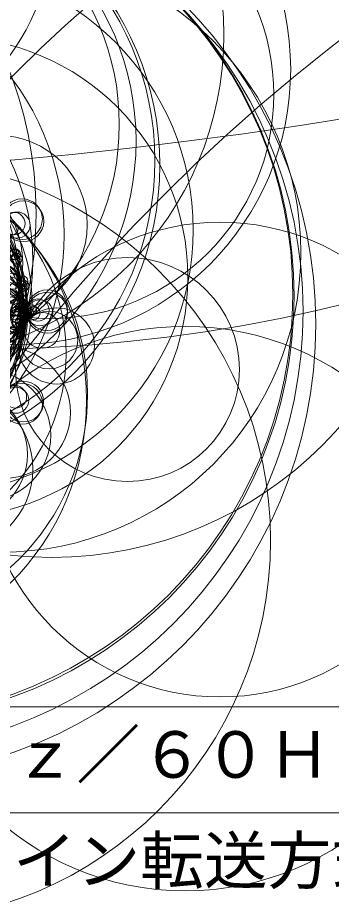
# Model space of a CAD drawing. Units: millimetres, scale not verified. Extents: x -227 to 203, y -212 to 438.
# Drawn here: x 7.22 to 22.01, y -25.53 to 16 of the extents above; entities that cross this region are included whole.
import ezdxf
from ezdxf.enums import TextEntityAlignment as Align

# ---------------------------------------------------------------- set-up
doc = ezdxf.new("R2010")
doc.units = ezdxf.units.MM
doc.header["$LTSCALE"] = 0.125
doc.layers.add('0-1_MOJI1', color=7, linetype='Continuous')
doc.layers.add('0-2_WAKU', color=1, linetype='Continuous', lineweight=18)
doc.layers.add('0-5_GAIKEI', color=1, linetype='Continuous', lineweight=18)
doc.styles.add('ＭＳ ゴシック', font='')
doc.styles.get('ＭＳ ゴシック').set_extended_font_data('MS Gothic')

msp = doc.modelspace()

# ---------------------------------------------------------------- linework, layer by layer
at = {"layer": '0-2_WAKU', "color": 4}
msp.add_line((62.5093, -16.5069), (-62.4907, -16.5069), dxfattribs=at)
at = {"layer": '0-2_WAKU'}
msp.add_line((62.5093, -21.5069), (-62.4907, -21.5069), dxfattribs=at)
at = {"layer": '0-5_GAIKEI'}
for p, q in [((7.3447, 3.5389), (7.1973, 3.5129)), ((7.3549, 3.6915), (7.2176, 3.6663)), ((7.3803, 3.3372), (7.2329, 3.3112)), ((7.4419, 3.1982), (7.3044, 3.1739)), ((7.476, 2.2439), (7.3262, 2.2439)), ((7.5125, 2.3924), (7.3728, 2.3915)), ((7.476, 2.0391), (7.3262, 2.0391)), ((7.5125, 1.8915), (7.3728, 1.8915)), ((7.1879, 1.4099), (7.3552, 1.4454)), ((7.2209, 1.3585), (7.4153, 1.3915)), ((7.3552, 1.4454), (7.5459, 1.486)), ((7.606, 1.4324), (7.4154, 1.3915)), ((7.6325, 1.6344), (7.6123, 1.6248))]:
    msp.add_line(p, q, dxfattribs=at)
at = {"layer": '0-5_GAIKEI', "color": 7}
for p, q in [((7.6982, 2.2692), (7.6595, 2.2432)), ((7.6595, 2.0398), (7.6894, 2.0197))]:
    msp.add_line(p, q, dxfattribs=at)
at = {"layer": '0-5_GAIKEI'}
for centre, radius in [((-12.1521, 223.1092), 214.6691), ((4.9408, 73.4228), 73.0802), ((53.9884, -33.3979), 66.2199), ((74.6831, -52.8818), 85.6214), ((1.5419, 15.1907), 15.4043), ((-1.4156, 20.3182), 10.2757), ((1.1423, 22.6043), 7.9896), ((8.8352, 8.5968), 18.0502), ((5.7051, -92.6499), 119.1913), ((7.1111, 13.5586), 12.9829), ((-10.4177, 6.7491), 18.5154), ((2.0343, -64.9203), 87.911), ((2.0171, -64.6624), 87.6451), ((-1.5711, -53.4916), 76.475), ((-1.436, -48.8664), 71.8402), ((-0.1444, 1.5405), 21.4244), ((-0.1315, 2.1507), 20.8065), ((0.1673, 2.866), 20.0914), ((0.1655, 2.9331), 20.0319), ((-0.0025, 9.0371), 13.9265), ((-0.0008, 9.2644), 13.6915), ((0.0208, 10.1724), 12.7835), ((0.0126, 10.9609), 12.0026), ((8.7413, 12.368), 10.5539), ((6.4456, 4.9184), 14.1252), ((2.9949, 5.9906), 12.5041), ((-2.8184, 5.7658), 12.2294), ((-3.0938, 4.5316), 11.0312), ((3.9114, 3.7534), 11.3361), ((-2.7339, 3.2078), 10.0547), ((6.2922, 6.2284), 4.2107), ((-1.685, -2.051), 12.1543), ((0.298, 2.587), 7.61), ((-0.1648, 2.3215), 7.4807), ((-0.0292, 2.1418), 7.5537), ((-0.0287, 2.1351), 7.5538), ((-0.0271, 2.1286), 7.5538), ((-0.0243, 2.1224), 7.5539), ((-0.0204, 2.117), 7.5537), ((-0.0157, 2.1122), 7.5537), ((-0.0102, 2.1083), 7.5537), ((1.1784, -8.6478), 17.968), ((-0.5091, -1.7417), 11.032), ((0.3792, 0.1587), 9.1254), ((2.8723, 4.4197), 4.5902), ((1.2893, 2.2137), 6.3696), ((3.7377, 3.4218), 3.5732), ((3.9034, 2.7549), 3.5732), ((16.768, -4.8443), 11.1921), ((3.9502, 2.0694), 3.5737), ((5.4728, 3.2118), 1.948), ((7.0961, 4.834), 0.2635), ((7.0672, 4.8333), 0.2345), ((4.7657, 1.8468), 2.874), ((7.1677, 4.6337), 0.2622), ((7.1299, 4.5998), 0.2114), ((12.4001, -0.5989), 5.2792), ((5.5764, 2.2468), 1.9472), ((6.0159, 3.0763), 1.4363), ((6.4625, 3.4279), 0.9349), ((6.4379, 3.1306), 1.0109), ((6.855, 3.1737), 0.5916), ((7.0008, 3.5687), 0.3785), ((7.452, 3.5622), 0.2594), ((7.3762, 3.5826), 0.1809), ((5.9458, 1.7096), 1.6858), ((6.0867, 2.0191), 1.4366), ((6.2513, 2.1812), 1.4689), ((7.1289, 3.1951), 0.3168), ((7.2868, 3.2036), 0.1586), ((7.3099, 3.6103), 0.1091), ((7.2623, 3.6339), 0.056), ((7.2303, 3.6533), 0.0185), ((7.22, 3.662), 0.00509), ((7.2948, 3.6603), 0.0705), ((7.4923, 3.3529), 0.2628), ((7.4571, 3.3321), 0.2219), ((7.3901, 3.2761), 0.1346), ((7.3492, 3.6839), 0.0112), ((7.3558, 3.6834), 0.0078), ((7.353, 3.6884), 0.00365), ((7.3643, 3.7011), 0.0133), ((7.3559, 3.6883), 0.00331), ((7.3543, 3.6901), 0.00159), ((7.3601, 3.685), 0.00699), ((7.3555, 3.6925), 0.00187), ((7.3548, 3.6907), 0.00078), ((7.3568, 3.6887), 0.00237), ((7.3549, 3.691), 0.00042), ((7.3574, 3.6931), 0.00272), ((7.355, 3.6912), 0.00027), ((7.355, 3.6913), 0.0002), ((7.3559, 3.6917), 0.00094), ((7.3565, 3.692), 0.00128), ((7.3562, 3.6914), 0.00067), ((7.3561, 3.6914), 0.00059), ((7.357, 3.6896), 0.00153), ((7.3561, 3.6912), 0.0004), ((7.3572, 3.69), 0.00118), ((7.357, 3.6901), 0.00101), ((7.357, 3.6904), 0.00073), ((6.5118, 1.9993), 1.011), ((6.588, 2.2878), 0.9347), ((7.3356, 3.2199), 0.0562), ((7.3118, 3.1903), 0.0183), ((7.3052, 3.1788), 0.00508), ((7.3042, 3.1755), 0.00154), ((7.3837, 3.2054), 0.0617), ((7.4282, 3.2032), 0.0172), ((7.4406, 3.2009), 0.00458), ((7.4435, 3.1997), 0.00146), ((6.6805, 1.6105), 0.9446), ((6.9305, 1.9693), 0.5913), ((7.0534, 1.9817), 0.681), ((7.1425, 2.3329), 0.3784), ((7.5864, 2.2481), 0.2602), ((7.0363, 1.7474), 0.5735), ((7.1523, 1.75), 0.47), ((7.1498, 1.6978), 0.4496), ((7.2034, 1.9428), 0.3171), ((7.3601, 1.9238), 0.1592), ((9.0491, 0.5144), 1.7955), ((7.589, 2.0351), 0.2628), ((7.5506, 2.0207), 0.2218), ((7.5264, 2.2748), 0.1946), ((7.489, 1.9858), 0.151), ((7.461, 2.3153), 0.1176), ((8.7061, 0.7888), 1.3572), ((7.4113, 2.3518), 0.056), ((7.3832, 2.3765), 0.0185), ((7.3745, 2.3868), 0.00509), ((7.3729, 2.3899), 0.00154), ((7.4475, 2.3721), 0.0709), ((7.4994, 2.3812), 0.0174), ((7.5055, 2.3859), 0.0113), ((7.511, 2.3819), 0.0104), ((7.5108, 2.3996), 0.00857), ((7.5104, 2.39), 0.00321), ((7.5133, 2.3875), 0.00431), ((7.5128, 2.3891), 0.00331), ((7.5116, 2.3911), 0.0016), ((7.5122, 2.3916), 0.00086), ((7.514, 2.3896), 0.00216), ((7.5124, 2.3919), 0.00047), ((7.5163, 2.3944), 0.00411), ((7.5134, 2.3927), 0.00122), ((7.5125, 2.3921), 0.00027), ((7.5125, 2.3922), 0.0002), ((7.5144, 2.3929), 0.00169), ((7.5142, 2.3902), 0.00147), ((7.5136, 2.3922), 0.0007), ((7.5138, 2.3922), 0.0008), ((7.5136, 2.3919), 0.00041), ((7.5145, 2.3904), 0.00126), ((7.5143, 2.3907), 0.00099), ((7.5143, 2.3909), 0.00075), ((8.3732, 1.2518), 0.8474), ((7.1856, 1.5304), 0.4331), ((7.2614, 1.6401), 0.3242), ((7.2856, 1.6797), 0.3194), ((7.35, 1.6435), 0.2455), ((7.4209, 1.7257), 0.2332), ((7.4262, 1.5926), 0.1538), ((7.4333, 1.5543), 0.132), ((7.4324, 1.9472), 0.0825), ((7.3948, 1.9174), 0.0345), ((7.3763, 1.8988), 0.00819), ((7.3729, 1.893), 0.00154), ((7.5065, 1.6724), 0.1323), ((7.456, 1.9087), 0.0621), ((7.5522, 1.6526), 0.0824), ((7.4997, 1.8989), 0.0174), ((7.5116, 1.8943), 0.0046), ((7.5143, 1.8926), 0.00145), ((7.584, 1.6431), 0.0493), ((15.1247, -11.8702), 13.3099), ((7.2165, 1.4019), 0.0105), ((7.4478, 1.4794), 0.1661), ((7.4774, 1.5523), 0.0886), ((7.4908, 1.5234), 0.0667), ((7.5016, 1.5294), 0.0554), ((7.5168, 1.5117), 0.032), ((7.5189, 1.5061), 0.0337), ((7.5241, 1.4994), 0.0177), ((7.5259, 1.4942), 0.0122), ((7.5358, 1.4943), 0.0132), ((7.5666, 1.4498), 0.0436), ((7.5453, 1.4867), 0.00096), ((7.5993, 1.4376), 0.00868), ((7.6053, 1.4338), 0.00159), ((6.6182, -2.6226), 3.0914), ((5.6905, -3.6978), 3.0914), ((4.1016, -5.2899), 3.8422), ((4.5902, -4.5956), 3.0914)]:
    msp.add_circle(centre, radius, dxfattribs=at)
at = {"layer": '0-5_GAIKEI', "color": 7}
for centre, radius in [((7.4328, 6.4954), 0.9577), ((7.495, 6.3957), 0.9617), ((7.0546, 6.2857), 0.5252), ((7.1966, 6.2168), 0.6138), ((6.9404, 6.0574), 0.312), ((6.303, 1.9607), 1.3899), ((8.6152, 2.2003), 0.9577), ((8.6192, 2.0829), 0.9617), ((6.8179, 1.9633), 0.8749), ((7.1372, 2.3164), 0.5643), ((7.3212, 2.3085), 0.3801), ((7.4632, 2.2998), 0.2379), ((8.1828, 2.2078), 0.5252), ((8.2714, 2.0771), 0.6138), ((7.2794, 1.978), 0.4132), ((7.5308, 1.9948), 0.1613), ((7.5532, 2.2924), 0.1476), ((7.6158, 2.2859), 0.0846), ((7.6621, 2.2792), 0.0379), ((7.9697, 2.0672), 0.312), ((7.8865, 2.2197), 0.2287), ((7.8222, 2.0592), 0.1642), ((7.7411, 2.2302), 0.0829), ((7.7286, 2.0516), 0.0704), ((7.6878, 2.2364), 0.0293), ((7.6675, 2.2401), 0.00862), ((7.6612, 2.242), 0.00208), ((7.6599, 2.2428), 0.00051), ((7.6803, 2.2757), 0.0193), ((7.6901, 2.2731), 0.00916), ((7.6951, 2.2713), 0.00381), ((7.6972, 2.2703), 0.00152), ((7.6978, 2.2697), 0.00066), ((7.6332, 2.0064), 0.0582), ((7.6735, 2.0136), 0.0172), ((7.6858, 2.0463), 0.0273), ((7.6669, 2.0427), 0.00806), ((7.6612, 2.0409), 0.002), ((7.6599, 2.0402), 0.00051), ((7.686, 2.0174), 0.00415), ((7.6888, 2.0189), 0.00102), ((7.4917, -2.1105), 0.9577), ((7.4364, -2.2142), 0.9617), ((7.1323, -2.0453), 0.6138), ((7.1209, -1.8878), 0.5252)]:
    msp.add_circle(centre, radius, dxfattribs=at)
at = {"layer": '0-5_GAIKEI'}
for centre, radius, start, end in [((0.0093, 2.1415), 7.5228, 354.93096, 65.06904), ((0.0093, 2.1415), 7.6205, 356.11227, 63.88773), ((0.0093, 2.1415), 7.6401, 356.19459, 63.80541), ((0.0093, 2.1415), 7.3176, 9.19824, 10.80176), ((7.6395, 3.5951), 0.3, 161.26223, 190.80012), ((0.5572, 2.2384), 6.9111, 9.14848, 10.84631), ((7.3576, 3.6911), 0.00008, 330.94039, 231.62536), ((7.6748, 3.3846), 0.2983, 189.13967, 210.72186), ((0.0093, 2.1415), 7.3678, 1.94455, 8.05545), ((7.6835, 3.3904), 0.3087, 210.83035, 218.51118), ((7.4426, 3.2022), 0.00406, 261.31139, 296.221), ((7.4444, 3.1986), 0.00009, 175.07887, 41.6779), ((0.0093, 2.1415), 7.3176, 359.19823, 0.80176), ((7.7759, 2.2481), 0.3, 151.25742, 180.80204), ((0.5657, 2.1418), 6.9111, 359.14847, 0.84631), ((7.5151, 2.3915), 0.00008, 324.2573, 217.72798), ((0.0093, 2.1415), 7.3678, 354.56028, 358.05535), ((7.7742, 2.0346), 0.2983, 179.13967, 200.72186), ((7.7838, 2.0388), 0.3087, 200.83041, 208.51347), ((7.5138, 1.8956), 0.00429, 252.46202, 285.29042), ((7.515, 1.8914), 0.00009, 171.26519, 23.46647), ((0.0093, 2.1415), 7.4439, 305.78245, 354.21777), ((7.3655, 1.3964), 0.0501, 354.35972, 101.81908), ((7.5561, 1.437), 0.0501, 354.77381, 101.73197)]:
    msp.add_arc(centre, radius, start, end, dxfattribs=at)
at = {"layer": '0-5_GAIKEI', "color": 7}
for radius, start, end in [(7.6935, 1.17474, 28.82526), (7.6484, 359.61258, 0.38742), (7.6861, 331.65297, 358.34702)]:
    msp.add_arc((0.0093, 2.1415), radius, start, end, dxfattribs=at)

# ---------------------------------------------------------------- texts
at = {"layer": '0-1_MOJI1', "style": 'ＭＳ ゴシック'}
for s, p in [('ＡＣ２４Ｖ  ５０Ｈｚ／６０Ｈｚ、ＤＣ１２Ｖ', (-19.9907, -20.5069)), ('１／３型インターライン転送方式ＣＣＤ', (-19.9907, -25.5069))]:
    msp.add_text(s, height=2.199, dxfattribs=at).set_placement(p, align=Align.BOTTOM_LEFT)

doc.saveas('drawing.dxf')
